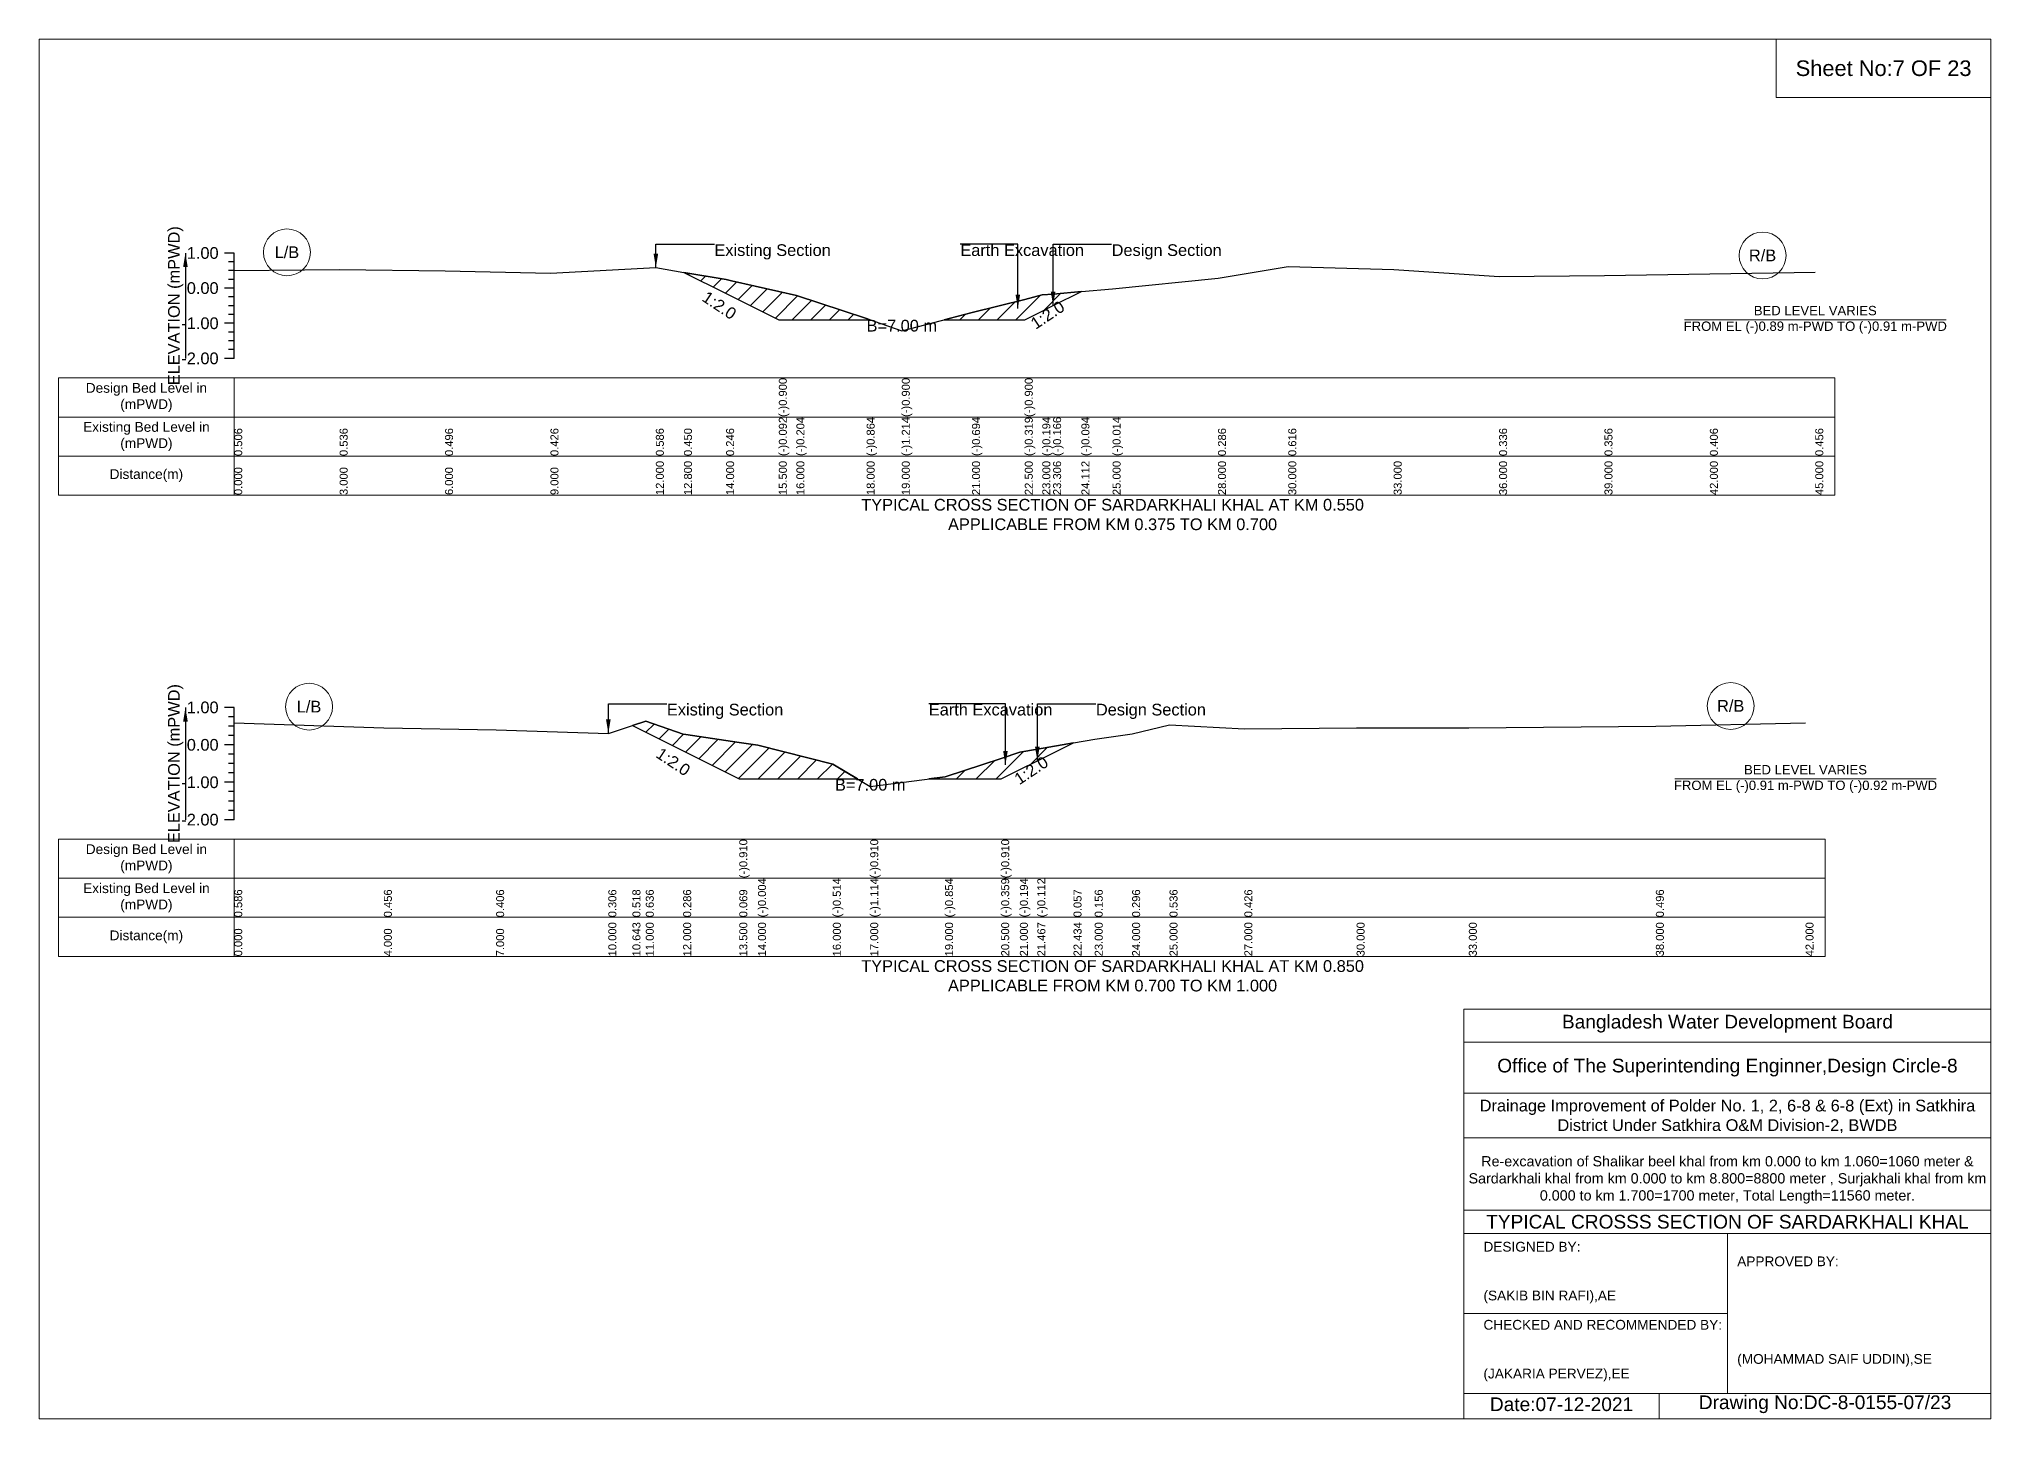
# Model space of a CAD drawing. Header units: inches. Extents: x 93000 to 506000, y -4242 to 0.
# Drawn here: x 160000 to 166000, y -4242 to 0 of the extents above; entities that cross this region are included whole.
import ezdxf

# ---------------------------------------------------------------- set-up
doc = ezdxf.new("R2010")
doc.units = ezdxf.units.IN
doc.header["$LTSCALE"] = 7
doc.header["$MEASUREMENT"] = 0
for name, color, linetype, lineweight in [('Cross section Data Border', 7, 'Continuous', 9), ('Cross Section Labels', 7, 'Continuous', 9), ('Existing_Bed_Level for Xsection', 7, 'Continuous', 25)]:
    doc.layers.add(name, color=color, linetype=linetype, lineweight=lineweight)
doc.styles.get("Standard").update_dxf_attribs({"font": 'arial.ttf'})
doc.dimstyles.get("Standard").update_dxf_attribs({"dimtxt": 0.18, "dimasz": 0.18, "dimexe": 0.18, "dimexo": 0.0625, "dimgap": 0.09, "dimtad": 0, "dimtih": 1, "dimtoh": 1, "dimdec": 4, "dimzin": 0, "dimdsep": 46, "dimtxsty": 'Standard', "dimcen": 0.09, "dimadec": 0, "dimazin": 0, "dimtfac": 1, "dimtdec": 4, "dimtofl": 0, "dimtmove": 0, "dimatfit": 3, "dimfxl": 1, "dimtolj": 1, "dimtzin": 0, "dimarcsym": 0})

msp = doc.modelspace()

# ---------------------------------------------------------------- hatches: boundary and pattern name
at = {"layer": 'Existing_Bed_Level for Xsection'}
h = msp.add_hatch(dxfattribs=at)
h.set_pattern_fill('ANSI31', color=256, scale=324, style=0)
h.paths.add_polyline_path([(161982.4, -717.3), (162112, -782.1), (162128.2, -790.2), (162274, -863.1), (162328, -863.1), (162544, -863.1), (162555.1, -863.1), (162544, -859.2), (162328, -787.9), (162274, -775.8), (162128.2, -743), (162112, -739.3)])
h = msp.add_hatch(dxfattribs=at)
h.set_pattern_fill('ANSI31', color=256, scale=324, style=0)
h.paths.add_polyline_path([(162782.4, -863.1), (162868, -863.1), (163030, -863.1), (163084, -836.1), (163117.1, -819.6), (163204.1, -776), (163117.1, -783.9), (163084, -786.8), (163030, -800.3), (162868, -840.8)])
h = msp.add_hatch(dxfattribs=at)
h.set_pattern_fill('ANSI31', color=256, scale=345, style=0)
h.paths.add_polyline_path([(161824, -2110.3), (161865, -2130.8), (161980, -2188.3), (161988.2, -2192.4), (162152.5, -2274.5), (162210, -2274.5), (162440, -2274.5), (162515.9, -2274.5), (162440, -2229), (162210, -2170.3), (162152.5, -2162), (161988.2, -2138.2), (161980, -2137), (161865, -2096.8)])
h = msp.add_hatch(dxfattribs=at)
h.set_pattern_fill('ANSI31', color=256, scale=345, style=0)
h.paths.add_polyline_path([(162735.5, -2274.5), (162785, -2274.5), (162957.5, -2274.5), (163015, -2245.8), (163068.7, -2218.9), (163179.9, -2163.3), (163068.7, -2182.8), (163015, -2192.2), (162957.5, -2211.2), (162785, -2268.1)])

# ---------------------------------------------------------------- linework, layer by layer
at = {"layer": 'Cross section Data Border'}
for points in [[(160060, -1041.9), (165520, -1041.9), (165520, -1401.9), (160060, -1401.9)], [(160060, -2459.9), (165490, -2459.9), (165490, -2819.9), (160060, -2819.9)]]:
    msp.add_lwpolyline(points, close=True, dxfattribs=at)
for points in [[(160600, -1041.9), (160600, -1401.9)], [(160060, -1161.9), (165520, -1161.9)], [(160060, -1281.9), (165520, -1281.9)], [(160600, -2459.9), (160600, -2819.9)], [(160060, -2579.9), (165490, -2579.9)], [(160060, -2699.9), (165490, -2699.9)]]:
    msp.add_lwpolyline(points, dxfattribs=at)
at = {"layer": 'Cross Section Labels'}
for points in [[(160000, 0), (166000, 0), (166000, -4242), (160000, -4242)], [(165340, 0), (166000, 0), (166000, -180), (165340, -180)]]:
    msp.add_lwpolyline(points, close=True, dxfattribs=at)
for points in [[(165058.1, -863.1), (165861.9, -863.1)], [(165028.1, -2274.5), (165831.9, -2274.5)], [(164380, -4242), (164380, -2982), (166000, -2982)], [(164380, -3084), (166000, -3084)], [(164380, -3240), (166000, -3240)], [(164380, -3378), (166000, -3378)], [(164380, -3600), (166000, -3600)], [(164380, -3672), (166000, -3672)], [(165190, -3672), (165190, -4164)], [(164380, -3918), (165190, -3918)], [(164380, -4164), (166000, -4164)], [(164980, -4164), (164980, -4242)]]:
    msp.add_lwpolyline(points, dxfattribs=at)
for centre in [(160762, -655.6), (165298, -665.3), (165200, -2050.2), (160830, -2052.5)]:
    msp.add_circle(centre, 72, dxfattribs=at)
at = {"layer": 'Existing_Bed_Level for Xsection'}
for points in [[(160600, -657.9), (160570, -657.9)], [(160600, -981.9), (160600, -873.9), (160600, -765.9), (160600, -657.9)], [(160600, -684.9), (160582, -684.9)], [(160600, -711.9), (160582, -711.9)], [(160600, -711.2), (160924, -708), (161248, -712.3), (161572, -719.9), (161896, -702.6), (161982.4, -717.3), (162112, -739.3), (162128.2, -743), (162274, -775.8), (162274, -775.8), (162328, -787.9), (162544, -859.2), (162652, -897), (162652, -897), (162868, -840.8), (163030, -800.3), (163030, -800.3), (163084, -786.8), (163117.1, -783.9), (163204.1, -776), (163300, -767.4), (163624, -735), (163840, -699.4), (164164, -708), (164488, -729.6), (164812, -727.4), (165136, -722), (165460, -716.6)], [(160600, -765.9), (160570, -765.9)], [(160600, -738.9), (160582, -738.9)], [(160600, -792.9), (160582, -792.9)], [(160600, -819.9), (160582, -819.9)], [(160600, -873.9), (160570, -873.9)], [(160600, -846.9), (160582, -846.9)], [(160600, -900.9), (160582, -900.9)], [(160600, -927.9), (160582, -927.9)], [(160600, -954.9), (160582, -954.9)], [(160600, -981.9), (160570, -981.9)], [(160600, -2054.9), (160570, -2054.9)], [(160600, -2083.6), (160582, -2083.6)], [(160600, -2399.9), (160600, -2284.9), (160600, -2169.9), (160600, -2054.9)], [(160600, -2102.5), (161060, -2117.4), (161405, -2123.2), (161750, -2134.7), (161824, -2110.3), (161865, -2096.8), (161980, -2137), (161988.2, -2138.2), (162152.5, -2162), (162152.5, -2162), (162210, -2170.3), (162440, -2229), (162555, -2298), (162555, -2298), (162785, -2268.1), (162957.5, -2211.2), (162957.5, -2211.2), (163015, -2192.2), (163068.7, -2182.8), (163179.9, -2163.3), (163245, -2151.9), (163360, -2135.8), (163475, -2108.2), (163705, -2120.9), (164050, -2117.4), (164395, -2117.4), (164970, -2112.8), (165430, -2102.5)], [(160600, -2112.4), (160582, -2112.4)], [(160600, -2141.1), (160582, -2141.1)], [(160600, -2169.9), (160570, -2169.9)], [(160600, -2198.6), (160582, -2198.6)], [(160600, -2227.4), (160582, -2227.4)], [(160600, -2256.1), (160582, -2256.1)], [(160600, -2284.9), (160570, -2284.9)], [(160600, -2313.6), (160582, -2313.6)], [(160600, -2399.9), (160570, -2399.9)], [(160600, -2342.4), (160582, -2342.4)], [(160600, -2371.1), (160582, -2371.1)]]:
    msp.add_lwpolyline(points, dxfattribs=at)
for points in [[(161982.4, -717.3), (162112, -782.1), (162128.2, -790.2), (162274, -863.1), (162274, -863.1), (162328, -863.1), (162544, -863.1), (162555.1, -863.1), (162544, -859.2), (162328, -787.9), (162274, -775.8), (162274, -775.8), (162128.2, -743), (162112, -739.3)], [(162782.4, -863.1), (162868, -863.1), (163030, -863.1), (163030, -863.1), (163084, -836.1), (163117.1, -819.6), (163204.1, -776), (163117.1, -783.9), (163084, -786.8), (163030, -800.3), (163030, -800.3), (162868, -840.8)], [(161824, -2110.3), (161865, -2130.8), (161980, -2188.3), (161988.2, -2192.4), (162152.5, -2274.5), (162152.5, -2274.5), (162210, -2274.5), (162440, -2274.5), (162515.9, -2274.5), (162440, -2229), (162210, -2170.3), (162152.5, -2162), (162152.5, -2162), (161988.2, -2138.2), (161980, -2137), (161865, -2096.8)], [(162735.5, -2274.5), (162785, -2274.5), (162957.5, -2274.5), (162957.5, -2274.5), (163015, -2245.8), (163068.7, -2218.9), (163179.9, -2163.3), (163179.9, -2163.3), (163179.9, -2163.3), (163068.7, -2182.8), (163015, -2192.2), (162957.5, -2211.2), (162957.5, -2211.2), (162785, -2268.1)]]:
    msp.add_lwpolyline(points, close=True, dxfattribs=at)

# ---------------------------------------------------------------- texts
at = {"layer": 'Cross section Data Border', "char_height": 30, "width": 480, "attachment_point": 5}
for s, insert in [('Design Bed Level in (mPWD)', (160330, -1101.9)), ('Existing Bed Level in (mPWD)', (160330, -1221.9)), ('Distance(m)', (160330, -1341.9)), ('Design Bed Level in (mPWD)', (160330, -2519.9)), ('Existing Bed Level in (mPWD)', (160330, -2639.9)), ('Distance(m)', (160330, -2759.9))]:
    msp.add_mtext(s, dxfattribs=dict(at, insert=insert))
at = {"layer": 'Cross Section Labels'}
for s, insert, char_height, attachment_point in [('Sheet No:7 OF 23', (165670, -90), 48, 5), ('L/B', (160762, -655.6), 36, 5), ('Existing Section', (162076, -630.9), 36, 1), ('Earth Excavation', (162832, -630.9), 36, 1), ('Design Section', (163297.1, -630.9), 36, 1), ('R/B', (165298, -665.3), 36, 5), ('BED LEVEL VARIES ^JFROM EL (-)0.89 m-PWD TO (-)0.91 m-PWD', (165460, -863.1), 28.8, 5), ('B=7.00 m', (162652, -863.1), 36, 2), ('TYPICAL CROSS SECTION OF SARDARKHALI KHAL AT KM 0.550^JAPPLICABLE FROM KM 0.375 TO KM 0.700', (163300, -1461.9), 36, 5), ('L/B', (160830, -2052.5), 36, 5), ('R/B', (165200, -2050.2), 36, 5), ('Existing Section', (161930, -2043.4), 36, 1), ('Earth Excavation', (162735, -2043.4), 36, 1), ('Design Section', (163248.7, -2043.4), 36, 1), ('B=7.00 m', (162555, -2274.5), 36, 2), ('BED LEVEL VARIES ^JFROM EL (-)0.91 m-PWD TO (-)0.92 m-PWD', (165430, -2274.5), 28.8, 5), ('TYPICAL CROSS SECTION OF SARDARKHALI KHAL AT KM 0.850^JAPPLICABLE FROM KM 0.700 TO KM 1.000', (163300, -2879.9), 36, 5), ('Bangladesh Water Development Board', (165190, -3027), 42, 5), ('Office of The Superintending Enginner,Design Circle-8', (165190, -3162), 42, 5)]:
    msp.add_mtext(s, dxfattribs=dict(at, insert=insert, char_height=char_height, attachment_point=attachment_point))
at = {"layer": 'Cross Section Labels', "char_height": 36, "attachment_point": 2}
for insert, rotation in [((162101.2, -803.7), 326.30993), ((163090.1, -833.1), 33.69007), ((161959.5, -2206.8), 326.30993), ((163039.9, -2233.3), 33.69007)]:
    msp.add_mtext('1:2.0', dxfattribs=dict(at, insert=insert, rotation=rotation))
at = {"layer": 'Cross Section Labels'}
for s, insert, char_height, width, attachment_point in [('Drainage Improvement of Polder No. 1, 2, 6-8 & 6-8 (Ext) in Satkhira District Under Satkhira O&M Division-2, BWDB', (165190, -3312), 36, 1680, 5), ('Re-excavation of Shalikar beel khal from km 0.000 to km 1.060=1060 meter & Sardarkhali khal from km 0.000 to km 8.800=8800 meter , Surjakhali khal from km 0.000 to km 1.700=1700 meter, Total Length=11560 meter.', (165190, -3507), 31.4683, 1620, 5), ('TYPICAL CROSSS SECTION OF SARDARKHALI KHAL', (165190, -3636), 42, 1680, 5), ('DESIGNED BY:^J^J^J(SAKIB BIN RAFI),AE', (164440, -3792), 30, 840, 4), ('APPROVED BY:^J^J^J^J^J^J(MOHAMMAD SAIF UDDIN),SE', (165220, -3912), 30, 840, 4), ('CHECKED AND RECOMMENDED BY:^J^J^J(JAKARIA PERVEZ),EE', (164440, -4032), 30, 840, 4), ('Date:07-12-2021', (164680, -4197), 42, 840, 5), ('Drawing No:DC-8-0155-07/23', (165490, -4197), 42, 1320, 5)]:
    msp.add_mtext(s, dxfattribs=dict(at, insert=insert, char_height=char_height, width=width, attachment_point=attachment_point))
at = {"layer": 'Existing_Bed_Level for Xsection', "rotation": 90}
for s, insert, char_height, attachment_point in [('ELEVATION (mPWD)', (160420, -819.9), 36, 5), ('(-)0.900', (162274, -1161.9), 24.6, 1), ('(-)0.900', (162652, -1161.9), 24.6, 1), ('(-)0.900', (163030, -1161.9), 24.6, 1), ('0.506', (160600, -1281.9), 24.6, 1), ('0.536', (160924, -1281.9), 24.6, 1), ('0.496', (161248, -1281.9), 24.6, 1), ('0.426', (161572, -1281.9), 24.6, 1), ('0.586', (161896, -1281.9), 24.6, 1), ('0.450', (161982.4, -1281.9), 24.6, 1), ('0.246', (162112, -1281.9), 24.6, 1), ('(-)0.092', (162274, -1281.9), 24.6, 1), ('(-)0.204', (162328, -1281.9), 24.6, 1), ('(-)0.864', (162544, -1281.9), 24.6, 1), ('(-)1.214', (162652, -1281.9), 24.6, 1), ('(-)0.694', (162868, -1281.9), 24.6, 1), ('(-)0.319', (163030, -1281.9), 24.6, 1), ('(-)0.194', (163084, -1281.9), 24.6, 1), ('(-)0.166', (163117.1, -1281.9), 24.6, 1), ('(-)0.094', (163204.1, -1281.9), 24.6, 1), ('(-)0.014', (163300, -1281.9), 24.6, 1), ('0.286', (163624, -1281.9), 24.6, 1), ('0.616', (163840, -1281.9), 24.6, 1), ('0.336', (164488, -1281.9), 24.6, 1), ('0.356', (164812, -1281.9), 24.6, 1), ('0.406', (165136, -1281.9), 24.6, 1), ('0.456', (165460, -1281.9), 24.6, 1), ('0.000', (160600, -1401.9), 24.6, 1), ('3.000', (160924, -1401.9), 24.6, 1), ('6.000', (161248, -1401.9), 24.6, 1), ('9.000', (161572, -1401.9), 24.6, 1), ('12.000', (161896, -1401.9), 24.6, 1), ('12.800', (161982.4, -1401.9), 24.6, 1), ('14.000', (162112, -1401.9), 24.6, 1), ('15.500', (162274, -1401.9), 24.6, 1), ('16.000', (162328, -1401.9), 24.6, 1), ('18.000', (162544, -1401.9), 24.6, 1), ('19.000', (162652, -1401.9), 24.6, 1), ('21.000', (162868, -1401.9), 24.6, 1), ('22.500', (163030, -1401.9), 24.6, 1), ('23.000', (163084, -1401.9), 24.6, 1), ('23.306', (163117.1, -1401.9), 24.6, 1), ('24.112', (163204.1, -1401.9), 24.6, 1), ('25.000', (163300, -1401.9), 24.6, 1), ('28.000', (163624, -1401.9), 24.6, 1), ('30.000', (163840, -1401.9), 24.6, 1), ('33.000', (164164, -1401.9), 24.6, 1), ('36.000', (164488, -1401.9), 24.6, 1), ('39.000', (164812, -1401.9), 24.6, 1), ('42.000', (165136, -1401.9), 24.6, 1), ('45.000', (165460, -1401.9), 24.6, 1), ('ELEVATION (mPWD)', (160420, -2227.4), 36, 5), ('(-)0.910', (162152.5, -2579.9), 24.6, 1), ('(-)0.910', (162555, -2579.9), 24.6, 1), ('(-)0.910', (162957.5, -2579.9), 24.6, 1), ('0.586', (160600, -2699.9), 24.6, 1), ('0.456', (161060, -2699.9), 24.6, 1), ('0.406', (161405, -2699.9), 24.6, 1), ('0.306', (161750, -2699.9), 24.6, 1), ('0.518', (161824, -2699.9), 24.6, 1), ('0.636', (161865, -2699.9), 24.6, 1), ('0.286', (161980, -2699.9), 24.6, 1), ('0.069', (162152.5, -2699.9), 24.6, 1), ('(-)0.004', (162210, -2699.9), 24.6, 1), ('(-)0.514', (162440, -2699.9), 24.6, 1), ('(-)1.114', (162555, -2699.9), 24.6, 1), ('(-)0.854', (162785, -2699.9), 24.6, 1), ('(-)0.359', (162957.5, -2699.9), 24.6, 1), ('(-)0.194', (163015, -2699.9), 24.6, 1), ('(-)0.112', (163068.7, -2699.9), 24.6, 1), ('0.057', (163179.9, -2699.9), 24.6, 1), ('0.156', (163245, -2699.9), 24.6, 1), ('0.296', (163360, -2699.9), 24.6, 1), ('0.536', (163475, -2699.9), 24.6, 1), ('0.426', (163705, -2699.9), 24.6, 1), ('0.496', (164970, -2699.9), 24.6, 1), ('0.000', (160600, -2819.9), 24.6, 1), ('4.000', (161060, -2819.9), 24.6, 1), ('7.000', (161405, -2819.9), 24.6, 1), ('10.000', (161750, -2819.9), 24.6, 1), ('10.643', (161824, -2819.9), 24.6, 1), ('11.000', (161865, -2819.9), 24.6, 1), ('12.000', (161980, -2819.9), 24.6, 1), ('13.500', (162152.5, -2819.9), 24.6, 1), ('14.000', (162210, -2819.9), 24.6, 1), ('16.000', (162440, -2819.9), 24.6, 1), ('17.000', (162555, -2819.9), 24.6, 1), ('19.000', (162785, -2819.9), 24.6, 1), ('20.500', (162957.5, -2819.9), 24.6, 1), ('21.000', (163015, -2819.9), 24.6, 1), ('21.467', (163068.7, -2819.9), 24.6, 1), ('22.434', (163179.9, -2819.9), 24.6, 1), ('23.000', (163245, -2819.9), 24.6, 1), ('24.000', (163360, -2819.9), 24.6, 1), ('25.000', (163475, -2819.9), 24.6, 1), ('27.000', (163705, -2819.9), 24.6, 1), ('30.000', (164050, -2819.9), 24.6, 1), ('33.000', (164395, -2819.9), 24.6, 1), ('38.000', (164970, -2819.9), 24.6, 1), ('42.000', (165430, -2819.9), 24.6, 1)]:
    msp.add_mtext(s, dxfattribs=dict(at, insert=insert, char_height=char_height, attachment_point=attachment_point))
at = {"layer": 'Existing_Bed_Level for Xsection', "char_height": 36, "attachment_point": 6}
for s, insert in [('1.00', (160552, -657.9)), ('0.00', (160552, -765.9)), ('-1.00', (160552, -873.9)), ('-2.00', (160552, -981.9)), ('1.00', (160552, -2054.9)), ('0.00', (160552, -2169.9)), ('-1.00', (160552, -2284.9)), ('-2.00', (160552, -2399.9))]:
    msp.add_mtext(s, dxfattribs=dict(at, insert=insert))

# ---------------------------------------------------------------- leaders
at = {"layer": 'Cross Section Labels', "annotation_type": 0, "has_hookline": 1}
for points, hookline_direction, text_width in [([(161896, -702.6), (161896, -630.9), (162075.9, -630.9)], 0, 350.4), ([(163008.7, -828.6), (163008.7, -630.9), (162831.9, -630.9)], 0, 372.7), ([(163117.1, -819.6), (163117.1, -630.9), (163297, -630.9)], 0, 330.9), ([(161750, -2134.7), (161750, -2043.4), (161929.9, -2043.4)], 0, 350.4), ([(162970.6, -2231.4), (162970.6, -2043.4), (162735.1, -2043.4)], 1, 372.7), ([(163068.7, -2218.9), (163068.7, -2043.4), (163248.6, -2043.4)], 0, 330.9)]:
    msp.add_leader(points, dimstyle='Standard', override={"dimasz": 43.2}, dxfattribs=dict(at, hookline_direction=hookline_direction, text_width=text_width))
at = {"layer": 'Existing_Bed_Level for Xsection'}
for points in [[(160450, -657.9), (160450, -981.9)], [(160450, -2054.9), (160450, -2399.9)]]:
    msp.add_leader(points, dimstyle='Standard', override={"dimasz": 43.2}, dxfattribs=at)

doc.saveas('drawing.dxf')
